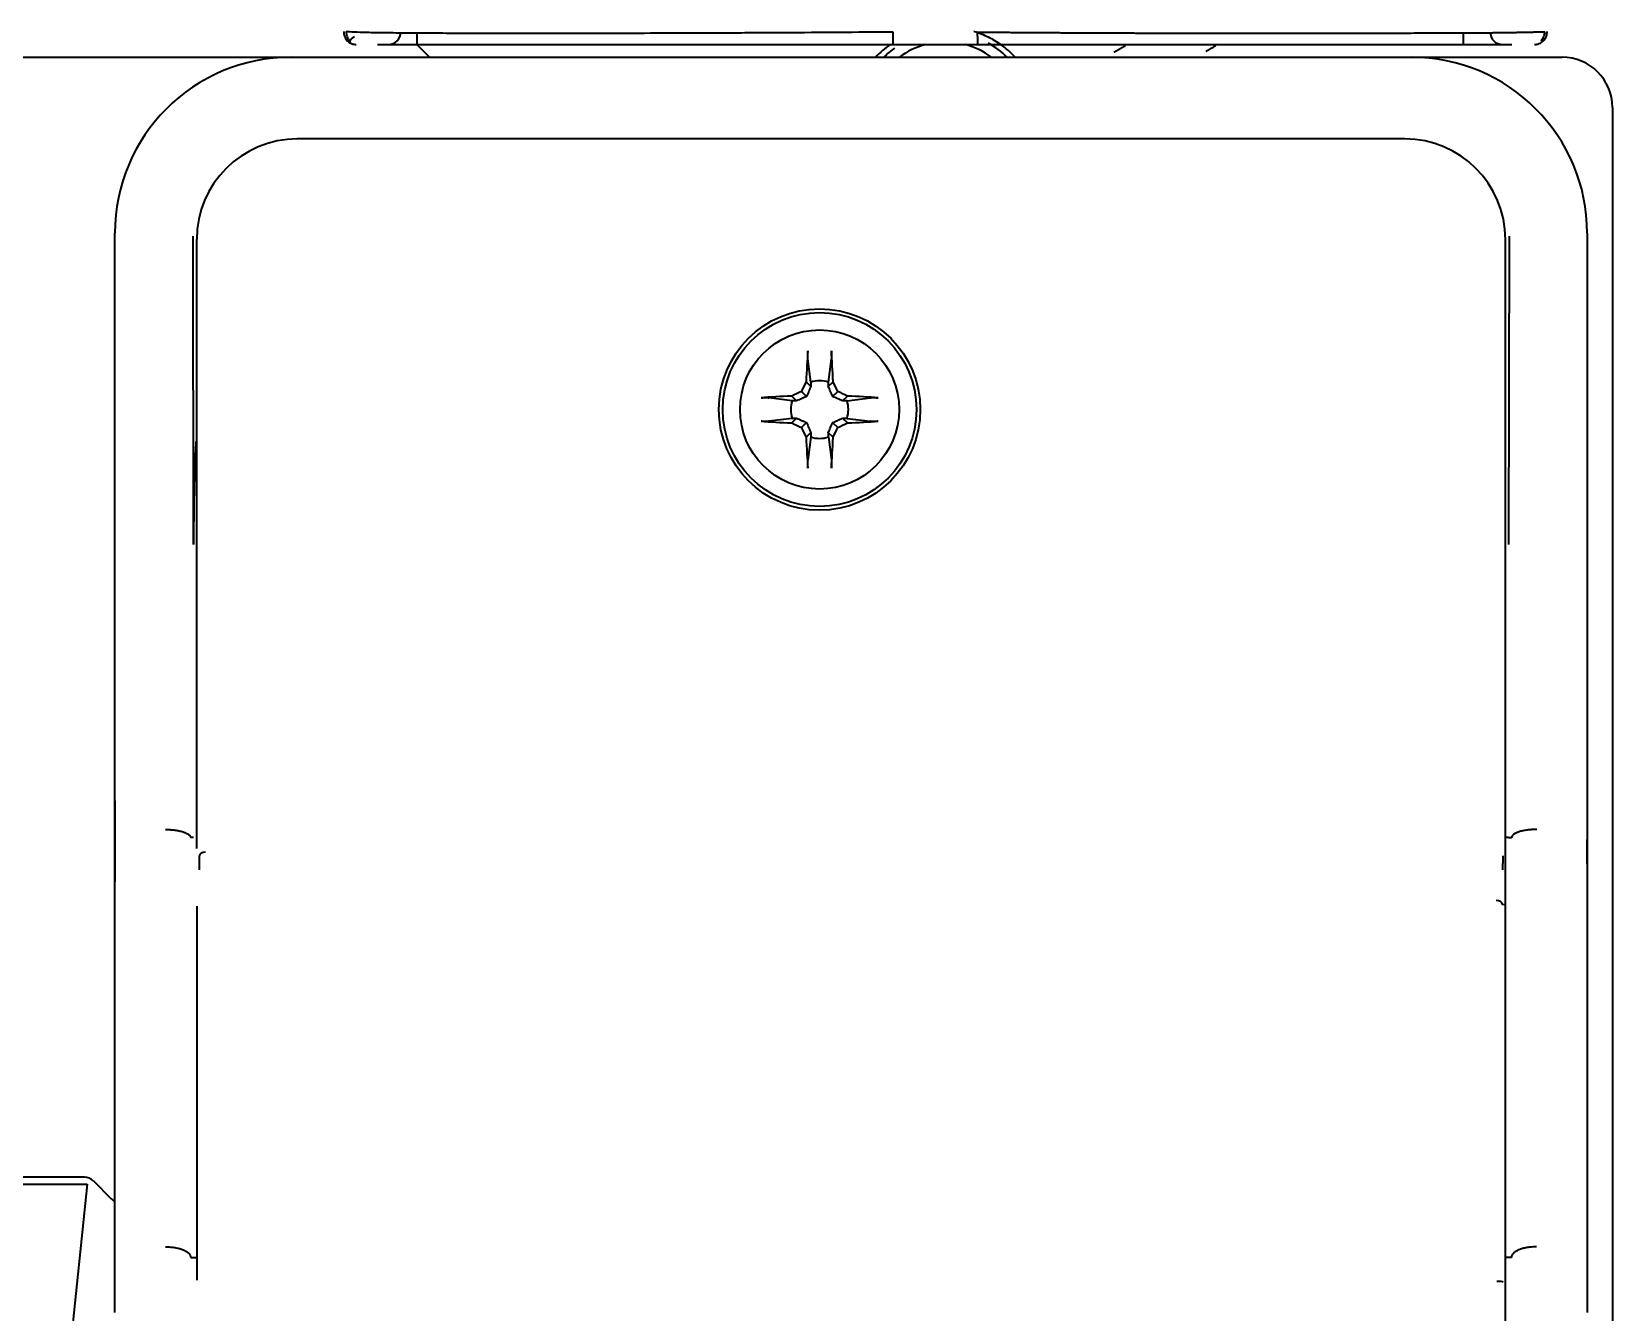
# Model space of a CAD drawing. Header units: inches. Extents: x 786 to 5593, y 691 to 5024.
# Drawn here: x 4191.9 to 4254.7, y 4904.3 to 4955.2 of the extents above; entities that cross this region are included whole.
import ezdxf

# ---------------------------------------------------------------- set-up
doc = ezdxf.new("R2010")
doc.units = ezdxf.units.IN
doc.layers.add('1', color=7, linetype='Continuous', true_color=0xffffff)

msp = doc.modelspace()

# ---------------------------------------------------------------- linework, layer by layer
at = {"layer": '1', "color": 7, "linetype": 'Continuous', "lineweight": 35}
for p, q in [((4207.24, 4955.129), (4207.24, 4954.676)), ((4248.805, 4955.142), (4248.805, 4954.676)), ((4207.24, 4954.676), (4207.74, 4954.176)), ((4221.638, 4954.676), (4226.042, 4954.676)), ((4226.161, 4954.676), (4229.507, 4954.676)), ((4230.438, 4954.676), (4248.805, 4954.676)), ((4073.568, 4954.176), (4202.239, 4954.176)), ((4202.239, 4954.176), (4246.741, 4954.176)), ((4246.74, 4954.176), (4252.74, 4954.176)), ((4254.74, 4952.176), (4254.74, 4886.176)), ((4202.491, 4950.926), (4202.489, 4950.926)), ((4202.491, 4950.925), (4202.491, 4950.926)), ((4246.489, 4950.925), (4202.491, 4950.925)), ((4246.49, 4950.926), (4246.489, 4950.926)), ((4246.489, 4950.926), (4246.489, 4950.925)), ((4195.24, 4924.632), (4195.24, 4947.177)), ((4198.366, 4934.819), (4198.347, 4947.069)), ((4198.49, 4946.927), (4198.49, 4946.925)), ((4198.49, 4946.925), (4198.491, 4946.925)), ((4198.491, 4922.741), (4198.491, 4946.925)), ((4250.49, 4922.448), (4250.49, 4946.927)), ((4250.633, 4947.069), (4250.614, 4934.819)), ((4253.74, 4947.177), (4253.74, 4924.632)), ((4222.89, 4941.266), (4222.772, 4942.189)), ((4223.59, 4941.266), (4223.708, 4942.189)), ((4222.893, 4941.092), (4222.705, 4941.28)), ((4223.586, 4941.092), (4223.775, 4941.28)), ((4222.15, 4940.526), (4221.228, 4940.644)), ((4222.324, 4940.523), (4222.136, 4940.711)), ((4222.722, 4940.694), (4222.519, 4940.897)), ((4223.758, 4940.694), (4223.96, 4940.897)), ((4224.155, 4940.523), (4224.344, 4940.711)), ((4224.33, 4940.526), (4225.252, 4940.644)), ((4222.15, 4939.826), (4221.228, 4939.708)), ((4222.324, 4939.83), (4222.136, 4939.641)), ((4222.722, 4939.658), (4222.519, 4939.456)), ((4223.758, 4939.658), (4223.96, 4939.456)), ((4224.155, 4939.83), (4224.344, 4939.641)), ((4224.33, 4939.826), (4225.252, 4939.708)), ((4222.893, 4939.261), (4222.705, 4939.072)), ((4222.89, 4939.086), (4222.772, 4938.164)), ((4223.586, 4939.261), (4223.775, 4939.072)), ((4223.59, 4939.086), (4223.708, 4938.164)), ((4198.366, 4923.177), (4198.245, 4923.176)), ((4198.366, 4923.177), (4198.366, 4923.177)), ((4250.614, 4923.177), (4250.614, 4923.177)), ((4250.614, 4923.177), (4250.735, 4923.176)), ((4195.24, 4907.522), (4195.24, 4921.418)), ((4253.74, 4921.418), (4253.74, 4907.522)), ((4198.491, 4920.447), (4198.491, 4905.581)), ((4250.369, 4920.518), (4250.49, 4920.52)), ((4250.49, 4905.508), (4250.49, 4920.52)), ((4194.033, 4909.676), (4058.154, 4909.676)), ((4189.169, 4909.396), (4194.142, 4909.396)), ((4194.142, 4909.396), (4192.685, 4895.539)), ((4194.386, 4909.53), (4195.093, 4908.823)), ((4198.253, 4906.492), (4198.489, 4906.493)), ((4250.726, 4906.492), (4250.491, 4906.493))]:
    msp.add_line(p, q, dxfattribs=at)
for radius in [4, 3.85, 3.16]:
    msp.add_circle((4223.24, 4940.176), radius, dxfattribs=at)
for centre, radius, start, end in [((4206.102, 4955.171), 0.495, 270, 0), ((4250.378, 4955.171), 0.495, 180, 270), ((4228.24, 4951.676), 3.5, 125.29688, 134.415), ((4228.24, 4951.676), 3.1, 104.59784, 126.25409), ((4228.24, 4951.676), 3.1, 53.74784, 75.40409), ((4228.24, 4951.676), 3.5, 45.57937, 60.9975), ((4252.74, 4952.176), 2, 0, 90), ((4223.24, 4940.176), 1.145, 72.20111, 107.79889), ((4223.24, 4940.176), 1.145, 162.20111, 197.79889), ((4223.24, 4940.176), 1.145, 342.20111, 17.79889), ((4223.24, 4940.176), 1.145, 252.20111, 287.79889), ((4194.033, 4909.176), 0.5, 45, 90), ((4195.447, 4909.176), 0.5, 225, 245.53055)]:
    msp.add_arc(centre, radius, start, end, dxfattribs=at)
for centre, major_axis, ratio, start_param, end_param in [((4202.241, 4947.175), (4.951, -4.951), 0.999695, 2.356347, 3.926839), ((4246.739, 4947.175), (-4.951, -4.951), 0.999695, 2.356347, 3.926839), ((4202.49, 4946.926), (-2.829, 2.829), 0.999695, 5.497939, 7.068431), ((4246.489, 4946.926), (2.829, 2.829), 0.999695, 5.497939, 7.068431), ((4222.943, 4940.181), (0.065, 3.728), 0.072244, 0.900133, 1.272854), ((4223.536, 4940.181), (0.065, -3.728), 0.072244, 1.868738, 2.24146), ((4222.686, 4940.435), (1.559, 3.344), 0.094201, 1.359315, 1.476181), ((4223.794, 4940.435), (1.559, -3.344), 0.094201, 1.665412, 1.782277), ((4223.235, 4940.473), (3.728, 0.065), 0.072244, 1.868738, 2.24146), ((4222.981, 4940.73), (3.344, 1.559), 0.094201, 1.665412, 1.782277), ((4223.498, 4940.73), (3.344, -1.559), 0.094201, 1.359315, 1.476181), ((4223.245, 4940.473), (3.728, -0.065), 0.072244, 0.900133, 1.272854), ((4223.235, 4939.88), (-3.728, 0.065), 0.072244, 0.900133, 1.272854), ((4222.981, 4939.622), (-3.344, 1.559), 0.094201, 1.359315, 1.476181), ((4222.686, 4939.918), (-1.559, 3.344), 0.094201, 1.665412, 1.782277), ((4223.794, 4939.918), (-1.559, -3.344), 0.094201, 1.359315, 1.476181), ((4223.498, 4939.622), (-3.344, -1.559), 0.094201, 1.665412, 1.782277), ((4223.245, 4939.88), (-3.728, -0.065), 0.072244, 1.868738, 2.24146), ((4222.943, 4940.171), (-0.065, 3.728), 0.072244, 1.868738, 2.24146), ((4223.536, 4940.171), (-0.065, -3.728), 0.072244, 0.900133, 1.272854), ((4250.114, 4923.178), (0.5, -0.002), 0.003694, 0.00874, 0.785412), ((4198.845, 4922.448), (-0.25, -0.003), 0.565975, 4.705606, 6.262014), ((4250.119, 4920.514), (0.25, 0), 0.642788, 0.022785, 1.570796), ((4250.146, 4905.503), (0.25, 0.003), 0.14135, 0.01763, 1.569078)]:
    msp.add_ellipse(centre, major_axis=major_axis, ratio=ratio, start_param=start_param, end_param=end_param, dxfattribs=at)
for points, knots in [([(4204.333, 4955.189), (4204.331, 4955.13), (4204.34, 4955.065), (4204.387, 4954.939), (4204.425, 4954.878), (4204.523, 4954.777), (4204.583, 4954.738), (4204.707, 4954.687), (4204.772, 4954.676), (4204.832, 4954.676)], [0, 0, 0, 0, 0.25, 0.25, 0.5, 0.5, 0.75, 0.75, 1, 1, 1, 1]), ([(4204.429, 4955.188), (4204.428, 4955.156), (4204.433, 4955.09), (4204.46, 4954.992), (4204.509, 4954.898), (4204.554, 4954.843), (4204.58, 4954.818)], [0, 0, 0, 0, 0.232591, 0.479347, 0.737148, 1, 1, 1, 1]), ([(4226.158, 4955.167), (4225.437, 4955.167), (4224.714, 4955.162), (4223.272, 4955.152), (4222.554, 4955.146), (4221.492, 4955.14), (4221.14, 4955.139), (4220.444, 4955.136), (4220.099, 4955.134), (4219.074, 4955.13), (4218.403, 4955.127), (4217.082, 4955.123), (4216.433, 4955.121), (4215.166, 4955.118), (4214.55, 4955.116), (4212.77, 4955.114), (4211.675, 4955.114), (4210.167, 4955.116), (4209.687, 4955.117), (4208.783, 4955.119), (4208.359, 4955.121), (4207.574, 4955.125), (4207.212, 4955.127), (4206.714, 4955.131), (4206.555, 4955.132), (4206.252, 4955.135), (4206.108, 4955.137), (4205.836, 4955.14), (4205.709, 4955.142), (4205.471, 4955.146), (4205.361, 4955.149), (4205.056, 4955.157), (4204.888, 4955.162), (4204.617, 4955.173), (4204.515, 4955.178), (4204.44, 4955.183), (4204.434, 4955.183), (4204.429, 4955.183)], [0, 0, 0, 0, 0.066295, 0.066295, 0.132591, 0.132591, 0.165739, 0.165739, 0.198886, 0.198886, 0.265182, 0.265182, 0.331477, 0.331477, 0.397772, 0.397772, 0.530363, 0.530363, 0.596659, 0.596659, 0.662954, 0.662954, 0.72925, 0.72925, 0.762397, 0.762397, 0.795545, 0.795545, 0.828693, 0.828693, 0.86184, 0.86184, 0.928136, 0.928136, 0.994431, 0.994431, 1, 1, 1, 1]), ([(4226.161, 4954.676), (4226.161, 4954.676), (4226.16, 4954.687), (4226.16, 4954.735), (4226.159, 4954.772), (4226.159, 4954.868), (4226.159, 4954.926), (4226.158, 4955.046), (4226.158, 4955.109), (4226.158, 4955.167)], [0, 0, 0, 0, 0.25, 0.25, 0.5, 0.5, 0.75, 0.75, 1, 1, 1, 1]), ([(4229.365, 4955.206), (4229.374, 4955.203), (4229.382, 4955.201), (4229.483, 4955.168), (4229.575, 4955.135), (4229.757, 4955.061), (4229.847, 4955.021), (4230.109, 4954.89), (4230.277, 4954.79), (4230.438, 4954.676)], [0, 0, 0, 0, 0.021586, 0.021586, 0.26619, 0.26619, 0.510793, 0.510793, 1, 1, 1, 1]), ([(4229.507, 4955.167), (4229.531, 4955.167), (4229.579, 4955.167), (4229.654, 4955.167), (4229.734, 4955.167), (4229.82, 4955.167), (4229.911, 4955.166), (4230.008, 4955.166), (4230.111, 4955.165), (4230.219, 4955.165), (4230.332, 4955.164), (4230.451, 4955.163), (4230.576, 4955.162), (4230.707, 4955.161), (4230.843, 4955.161), (4230.984, 4955.16), (4231.132, 4955.159), (4231.285, 4955.158), (4231.445, 4955.156), (4231.609, 4955.155), (4231.78, 4955.154), (4231.957, 4955.153), (4232.139, 4955.152), (4232.328, 4955.151), (4232.522, 4955.149), (4232.722, 4955.148), (4232.928, 4955.147), (4233.14, 4955.146), (4233.358, 4955.145), (4233.582, 4955.143), (4233.812, 4955.142), (4234.048, 4955.141), (4234.29, 4955.14), (4234.537, 4955.139), (4234.791, 4955.138), (4235.05, 4955.137), (4235.315, 4955.136), (4235.585, 4955.135), (4235.861, 4955.134), (4236.143, 4955.133), (4236.43, 4955.132), (4236.722, 4955.131), (4237.02, 4955.13), (4237.323, 4955.13), (4237.631, 4955.129), (4237.943, 4955.129), (4238.26, 4955.128), (4238.582, 4955.128), (4238.908, 4955.128), (4239.239, 4955.127), (4239.573, 4955.127), (4239.911, 4955.127), (4240.252, 4955.127), (4240.596, 4955.127), (4240.943, 4955.127), (4241.293, 4955.127), (4241.645, 4955.128), (4241.998, 4955.128), (4242.354, 4955.128), (4242.71, 4955.129), (4243.067, 4955.129), (4243.424, 4955.13), (4243.781, 4955.13), (4244.137, 4955.131), (4244.493, 4955.131), (4244.847, 4955.132), (4245.199, 4955.132), (4245.62, 4955.132), (4246.097, 4955.133), (4246.617, 4955.134), (4247.105, 4955.135), (4247.561, 4955.136), (4247.987, 4955.138), (4248.383, 4955.139), (4248.75, 4955.14), (4249.089, 4955.142), (4249.402, 4955.144), (4249.608, 4955.145), (4249.723, 4955.145), (4249.756, 4955.146), (4249.789, 4955.146), (4249.823, 4955.146), (4249.857, 4955.146), (4249.89, 4955.147), (4249.924, 4955.147), (4249.958, 4955.147), (4249.993, 4955.148), (4250.027, 4955.148), (4250.061, 4955.148), (4250.096, 4955.149), (4250.13, 4955.149), (4250.165, 4955.15), (4250.2, 4955.15), (4250.235, 4955.15), (4250.27, 4955.151), (4250.305, 4955.151), (4250.339, 4955.152), (4250.374, 4955.152), (4250.409, 4955.153), (4250.444, 4955.153), (4250.479, 4955.154), (4250.514, 4955.154), (4250.549, 4955.155), (4250.584, 4955.155), (4250.618, 4955.156), (4250.653, 4955.156), (4250.687, 4955.157), (4250.722, 4955.157), (4250.756, 4955.158), (4250.79, 4955.158), (4250.824, 4955.159), (4250.858, 4955.159), (4250.892, 4955.16), (4250.926, 4955.161), (4250.959, 4955.161), (4250.992, 4955.162), (4251.025, 4955.162), (4251.058, 4955.163), (4251.09, 4955.164), (4251.123, 4955.164), (4251.155, 4955.165), (4251.186, 4955.165), (4251.218, 4955.166), (4251.249, 4955.167), (4251.28, 4955.167), (4251.31, 4955.168), (4251.34, 4955.168), (4251.37, 4955.169), (4251.4, 4955.17), (4251.429, 4955.17), (4251.458, 4955.171), (4251.486, 4955.172), (4251.514, 4955.172), (4251.541, 4955.173), (4251.568, 4955.173), (4251.595, 4955.174), (4251.621, 4955.175), (4251.647, 4955.175), (4251.672, 4955.176), (4251.697, 4955.176), (4251.721, 4955.177), (4251.744, 4955.177), (4251.767, 4955.178), (4251.79, 4955.179), (4251.812, 4955.179), (4251.833, 4955.18), (4251.854, 4955.18), (4251.874, 4955.181), (4251.894, 4955.181), (4251.913, 4955.182), (4251.931, 4955.182), (4251.948, 4955.183), (4251.965, 4955.183), (4251.982, 4955.184), (4251.997, 4955.184), (4252.012, 4955.184), (4252.026, 4955.185), (4252.04, 4955.185), (4252.049, 4955.185), (4252.055, 4955.186), (4252.056, 4955.186)], [0, 0, 0, 0, 0.002067, 0.004295, 0.006684, 0.009235, 0.011949, 0.014827, 0.017869, 0.021077, 0.024452, 0.027993, 0.031703, 0.035582, 0.039632, 0.043853, 0.048247, 0.052815, 0.057558, 0.062477, 0.067574, 0.072849, 0.078305, 0.083943, 0.089763, 0.095768, 0.101959, 0.108338, 0.114906, 0.121664, 0.128615, 0.135759, 0.143099, 0.150635, 0.158369, 0.166301, 0.174434, 0.182769, 0.191306, 0.200047, 0.208993, 0.218146, 0.227507, 0.237077, 0.246857, 0.256849, 0.267053, 0.277471, 0.288102, 0.298947, 0.310006, 0.321279, 0.332766, 0.344468, 0.356383, 0.368513, 0.380856, 0.393413, 0.406183, 0.419164, 0.432356, 0.445757, 0.459364, 0.473176, 0.48719, 0.501405, 0.515816, 0.530423, 0.554243, 0.57751, 0.600211, 0.622332, 0.643864, 0.664799, 0.685129, 0.704852, 0.723966, 0.742469, 0.744648, 0.746855, 0.749088, 0.751348, 0.753635, 0.755948, 0.758288, 0.760655, 0.763048, 0.765468, 0.767914, 0.770386, 0.772884, 0.775409, 0.77796, 0.780536, 0.783139, 0.785767, 0.788421, 0.791101, 0.793807, 0.796538, 0.799294, 0.802076, 0.804883, 0.807715, 0.810572, 0.813454, 0.816361, 0.819293, 0.822249, 0.82523, 0.828236, 0.831266, 0.83432, 0.837398, 0.840501, 0.843628, 0.846778, 0.849952, 0.85315, 0.856372, 0.859617, 0.862885, 0.866177, 0.869492, 0.872829, 0.87619, 0.879573, 0.882978, 0.886406, 0.889857, 0.893329, 0.896824, 0.90034, 0.903878, 0.907437, 0.911018, 0.914619, 0.918242, 0.921886, 0.92555, 0.929235, 0.932939, 0.936664, 0.940409, 0.944174, 0.947958, 0.951761, 0.955584, 0.959425, 0.963286, 0.967166, 0.971064, 0.97498, 0.978915, 0.982867, 0.986838, 0.990826, 0.994832, 0.998855, 1, 1, 1, 1]), ([(4229.507, 4955.167), (4229.507, 4955.109), (4229.507, 4955.046), (4229.508, 4954.926), (4229.508, 4954.868), (4229.508, 4954.772), (4229.508, 4954.735), (4229.507, 4954.687), (4229.507, 4954.676), (4229.507, 4954.676)], [0, 0, 0, 0, 0.25, 0.25, 0.5, 0.5, 0.75, 0.75, 1, 1, 1, 1]), ([(4251.648, 4954.676), (4251.708, 4954.676), (4251.772, 4954.687), (4251.897, 4954.738), (4251.957, 4954.777), (4252.054, 4954.878), (4252.092, 4954.939), (4252.139, 4955.065), (4252.149, 4955.13), (4252.147, 4955.189)], [0, 0, 0, 0, 0.25, 0.25, 0.5, 0.5, 0.75, 0.75, 1, 1, 1, 1]), ([(4251.9, 4954.817), (4251.926, 4954.843), (4251.971, 4954.897), (4252.02, 4954.991), (4252.047, 4955.089), (4252.052, 4955.154), (4252.052, 4955.186)], [0, 0, 0, 0, 0.262853, 0.520648, 0.767403, 1, 1, 1, 1]), ([(4205.672, 4954.676), (4205.7, 4954.676), (4205.78, 4954.676), (4205.919, 4954.676), (4206.091, 4954.676), (4206.272, 4954.676), (4206.61, 4954.676), (4207.261, 4954.676), (4208.158, 4954.676), (4209.063, 4954.676), (4209.73, 4954.676), (4210.377, 4954.676), (4210.968, 4954.676), (4211.511, 4954.676), (4212.021, 4954.676), (4212.544, 4954.676), (4213.082, 4954.676), (4213.634, 4954.676), (4214.157, 4954.676), (4214.655, 4954.676), (4215.129, 4954.676), (4215.627, 4954.676), (4216.149, 4954.676), (4216.695, 4954.676), (4217.265, 4954.676), (4217.824, 4954.676), (4218.376, 4954.676), (4218.924, 4954.676), (4219.506, 4954.676), (4220.074, 4954.676), (4220.644, 4954.676), (4221.231, 4954.676), (4221.825, 4954.676), (4222.4, 4954.676), (4222.928, 4954.676), (4223.457, 4954.676), (4223.864, 4954.676), (4224.147, 4954.676), (4224.307, 4954.676), (4224.466, 4954.676), (4224.624, 4954.676), (4224.781, 4954.676), (4224.937, 4954.676), (4225.093, 4954.676), (4225.248, 4954.676), (4225.402, 4954.676), (4225.556, 4954.676), (4225.708, 4954.676), (4225.86, 4954.676), (4226.011, 4954.676), (4226.111, 4954.676), (4226.161, 4954.676)], [0, 0, 0, 0, 0.011189, 0.030714, 0.049915, 0.068785, 0.087289, 0.149013, 0.23877, 0.281411, 0.320754, 0.356695, 0.389133, 0.414353, 0.439479, 0.46454, 0.489566, 0.514586, 0.539629, 0.55919, 0.579458, 0.600418, 0.622049, 0.644332, 0.667248, 0.69078, 0.710929, 0.732148, 0.754462, 0.777904, 0.796931, 0.818869, 0.843748, 0.863133, 0.882503, 0.901851, 0.921173, 0.927002, 0.932801, 0.938569, 0.944306, 0.950012, 0.955688, 0.961333, 0.966948, 0.972533, 0.978087, 0.983611, 0.989104, 0.994567, 1, 1, 1, 1]), ([(4226.042, 4954.676), (4225.934, 4954.599), (4225.833, 4954.519), (4225.642, 4954.352), (4225.553, 4954.266), (4225.469, 4954.176)], [0, 0, 0, 0, 0.5, 0.5, 1, 1, 1, 1]), ([(4229.507, 4954.676), (4229.533, 4954.676), (4229.587, 4954.676), (4229.672, 4954.676), (4229.764, 4954.676), (4229.862, 4954.676), (4229.968, 4954.676), (4230.081, 4954.676), (4230.2, 4954.676), (4230.327, 4954.676), (4230.46, 4954.676), (4230.6, 4954.676), (4230.747, 4954.676), (4230.901, 4954.676), (4231.062, 4954.676), (4231.229, 4954.676), (4231.403, 4954.676), (4231.584, 4954.676), (4231.916, 4954.676), (4232.379, 4954.676), (4232.953, 4954.676), (4233.474, 4954.676), (4233.955, 4954.676), (4234.421, 4954.676), (4234.895, 4954.676), (4235.389, 4954.676), (4235.901, 4954.676), (4236.43, 4954.676), (4236.976, 4954.676), (4237.537, 4954.676), (4238.2, 4954.676), (4238.942, 4954.676), (4239.74, 4954.676), (4240.49, 4954.676), (4241.195, 4954.676), (4241.81, 4954.676), (4242.345, 4954.676), (4242.807, 4954.676), (4243.248, 4954.676), (4243.667, 4954.676), (4244.065, 4954.676), (4244.442, 4954.676), (4244.799, 4954.676), (4245.297, 4954.676), (4245.913, 4954.676), (4246.618, 4954.676), (4247.255, 4954.676), (4247.814, 4954.676), (4248.293, 4954.676), (4248.696, 4954.676), (4249.032, 4954.676), (4249.311, 4954.676), (4249.537, 4954.676), (4249.717, 4954.676), (4249.908, 4954.676), (4250.125, 4954.676), (4250.379, 4954.676), (4250.587, 4954.676), (4250.708, 4954.676), (4250.75, 4954.676)], [0, 0, 0, 0, 0.002718, 0.00568, 0.008888, 0.012339, 0.016035, 0.019974, 0.024156, 0.02858, 0.033246, 0.038154, 0.043302, 0.048692, 0.054321, 0.06019, 0.066299, 0.072646, 0.079233, 0.101302, 0.121555, 0.140017, 0.156703, 0.172962, 0.190021, 0.207881, 0.226538, 0.24598, 0.266191, 0.287152, 0.308835, 0.341337, 0.372542, 0.402506, 0.431278, 0.458891, 0.47955, 0.499657, 0.519192, 0.538139, 0.556487, 0.574234, 0.591379, 0.607921, 0.647633, 0.685694, 0.722178, 0.75706, 0.787895, 0.815621, 0.84023, 0.861728, 0.880129, 0.895447, 0.907688, 0.930743, 0.95624, 0.984204, 1, 1, 1, 1]), ([(4231.011, 4954.176), (4230.927, 4954.266), (4230.838, 4954.352), (4230.647, 4954.519), (4230.546, 4954.599), (4230.438, 4954.676)], [0, 0, 0, 0, 0.5, 0.5, 1, 1, 1, 1]), ([(4222.772, 4942.189), (4222.771, 4942.195), (4222.77, 4942.204), (4222.769, 4942.218), (4222.769, 4942.224), (4222.768, 4942.235), (4222.768, 4942.246), (4222.767, 4942.259), (4222.767, 4942.272), (4222.767, 4942.279), (4222.767, 4942.3), (4222.767, 4942.314), (4222.767, 4942.337), (4222.767, 4942.344), (4222.767, 4942.36), (4222.767, 4942.375), (4222.767, 4942.39), (4222.768, 4942.405), (4222.768, 4942.413), (4222.769, 4942.435), (4222.769, 4942.449), (4222.771, 4942.477), (4222.772, 4942.49), (4222.773, 4942.502)], [0, 0, 0, 0, 0.125, 0.125, 0.1875, 0.1875, 0.25, 0.3125, 0.3125, 0.375, 0.375, 0.5, 0.5, 0.5625, 0.5625, 0.625, 0.6875, 0.6875, 0.75, 0.75, 0.875, 0.875, 1, 1, 1, 1]), ([(4223.707, 4942.502), (4223.708, 4942.49), (4223.709, 4942.477), (4223.71, 4942.45), (4223.711, 4942.435), (4223.712, 4942.405), (4223.712, 4942.39), (4223.713, 4942.367), (4223.713, 4942.36), (4223.713, 4942.344), (4223.713, 4942.329), (4223.713, 4942.315), (4223.713, 4942.3), (4223.713, 4942.293), (4223.713, 4942.272), (4223.712, 4942.259), (4223.712, 4942.241), (4223.711, 4942.235), (4223.711, 4942.224), (4223.71, 4942.213), (4223.709, 4942.204), (4223.709, 4942.196), (4223.708, 4942.192), (4223.708, 4942.189)], [0, 0, 0, 0, 0.125, 0.125, 0.25, 0.25, 0.375, 0.375, 0.4375, 0.4375, 0.5, 0.5625, 0.5625, 0.625, 0.625, 0.75, 0.75, 0.8125, 0.8125, 0.875, 0.9375, 0.9375, 1, 1, 1, 1]), ([(4220.914, 4940.643), (4220.926, 4940.644), (4220.939, 4940.645), (4220.966, 4940.647), (4220.981, 4940.647), (4221.011, 4940.648), (4221.026, 4940.649), (4221.049, 4940.649), (4221.056, 4940.649), (4221.072, 4940.649), (4221.087, 4940.649), (4221.101, 4940.649), (4221.116, 4940.649), (4221.123, 4940.649), (4221.144, 4940.649), (4221.157, 4940.649), (4221.175, 4940.648), (4221.181, 4940.648), (4221.192, 4940.647), (4221.203, 4940.646), (4221.212, 4940.646), (4221.22, 4940.645), (4221.224, 4940.645), (4221.228, 4940.644)], [0, 0, 0, 0, 0.125, 0.125, 0.25, 0.25, 0.375, 0.375, 0.4375, 0.4375, 0.5, 0.5625, 0.5625, 0.625, 0.625, 0.75, 0.75, 0.8125, 0.8125, 0.875, 0.9375, 0.9375, 1, 1, 1, 1]), ([(4222.722, 4940.694), (4222.654, 4940.664), (4222.587, 4940.635), (4222.455, 4940.578), (4222.389, 4940.55), (4222.324, 4940.523)], [0, 0, 0, 0, 0.5, 0.5, 1, 1, 1, 1]), ([(4222.893, 4941.092), (4222.866, 4941.027), (4222.838, 4940.961), (4222.781, 4940.829), (4222.752, 4940.762), (4222.722, 4940.694)], [0, 0, 0, 0, 0.5, 0.5, 1, 1, 1, 1]), ([(4223.758, 4940.694), (4223.728, 4940.762), (4223.699, 4940.829), (4223.642, 4940.961), (4223.614, 4941.027), (4223.586, 4941.092)], [0, 0, 0, 0, 0.5, 0.5, 1, 1, 1, 1]), ([(4224.155, 4940.523), (4224.09, 4940.55), (4224.025, 4940.578), (4223.893, 4940.635), (4223.826, 4940.664), (4223.758, 4940.694)], [0, 0, 0, 0, 0.5, 0.5, 1, 1, 1, 1]), ([(4225.252, 4940.644), (4225.259, 4940.645), (4225.267, 4940.646), (4225.282, 4940.647), (4225.287, 4940.647), (4225.298, 4940.648), (4225.31, 4940.648), (4225.323, 4940.649), (4225.336, 4940.649), (4225.343, 4940.649), (4225.364, 4940.649), (4225.378, 4940.649), (4225.4, 4940.649), (4225.408, 4940.649), (4225.423, 4940.649), (4225.439, 4940.649), (4225.454, 4940.649), (4225.469, 4940.648), (4225.476, 4940.648), (4225.499, 4940.647), (4225.513, 4940.647), (4225.54, 4940.645), (4225.553, 4940.644), (4225.565, 4940.643)], [0, 0, 0, 0, 0.125, 0.125, 0.1875, 0.1875, 0.25, 0.3125, 0.3125, 0.375, 0.375, 0.5, 0.5, 0.5625, 0.5625, 0.625, 0.6875, 0.6875, 0.75, 0.75, 0.875, 0.875, 1, 1, 1, 1]), ([(4221.228, 4939.708), (4221.221, 4939.707), (4221.212, 4939.707), (4221.198, 4939.706), (4221.192, 4939.705), (4221.181, 4939.705), (4221.17, 4939.704), (4221.157, 4939.704), (4221.144, 4939.703), (4221.137, 4939.703), (4221.116, 4939.703), (4221.102, 4939.703), (4221.079, 4939.703), (4221.072, 4939.703), (4221.056, 4939.703), (4221.041, 4939.703), (4221.026, 4939.704), (4221.011, 4939.704), (4221.003, 4939.704), (4220.981, 4939.705), (4220.967, 4939.706), (4220.939, 4939.707), (4220.926, 4939.708), (4220.914, 4939.709)], [0, 0, 0, 0, 0.125, 0.125, 0.1875, 0.1875, 0.25, 0.3125, 0.3125, 0.375, 0.375, 0.5, 0.5, 0.5625, 0.5625, 0.625, 0.6875, 0.6875, 0.75, 0.75, 0.875, 0.875, 1, 1, 1, 1]), ([(4222.324, 4939.83), (4222.389, 4939.802), (4222.455, 4939.774), (4222.587, 4939.717), (4222.654, 4939.688), (4222.722, 4939.658)], [0, 0, 0, 0, 0.5, 0.5, 1, 1, 1, 1]), ([(4222.722, 4939.658), (4222.752, 4939.59), (4222.781, 4939.523), (4222.838, 4939.391), (4222.866, 4939.326), (4222.893, 4939.261)], [0, 0, 0, 0, 0.5, 0.5, 1, 1, 1, 1]), ([(4223.586, 4939.261), (4223.614, 4939.326), (4223.642, 4939.391), (4223.699, 4939.523), (4223.728, 4939.59), (4223.758, 4939.658)], [0, 0, 0, 0, 0.5, 0.5, 1, 1, 1, 1]), ([(4223.758, 4939.658), (4223.826, 4939.688), (4223.893, 4939.717), (4224.025, 4939.774), (4224.09, 4939.802), (4224.155, 4939.83)], [0, 0, 0, 0, 0.5, 0.5, 1, 1, 1, 1]), ([(4225.565, 4939.709), (4225.553, 4939.708), (4225.541, 4939.707), (4225.513, 4939.706), (4225.499, 4939.705), (4225.469, 4939.704), (4225.454, 4939.704), (4225.431, 4939.703), (4225.423, 4939.703), (4225.408, 4939.703), (4225.393, 4939.703), (4225.378, 4939.703), (4225.364, 4939.703), (4225.357, 4939.703), (4225.336, 4939.703), (4225.323, 4939.704), (4225.304, 4939.704), (4225.298, 4939.705), (4225.287, 4939.705), (4225.277, 4939.706), (4225.268, 4939.707), (4225.259, 4939.707), (4225.256, 4939.708), (4225.252, 4939.708)], [0, 0, 0, 0, 0.125, 0.125, 0.25, 0.25, 0.375, 0.375, 0.4375, 0.4375, 0.5, 0.5625, 0.5625, 0.625, 0.625, 0.75, 0.75, 0.8125, 0.8125, 0.875, 0.9375, 0.9375, 1, 1, 1, 1]), ([(4198.457, 4938.907), (4198.44, 4938.567), (4198.426, 4938.226), (4198.403, 4937.545), (4198.394, 4937.204), (4198.372, 4936.182), (4198.365, 4935.5), (4198.366, 4934.819)], [0, 0, 0, 0, 0.25, 0.25, 0.5, 0.5, 1, 1, 1, 1]), ([(4222.773, 4937.851), (4222.772, 4937.863), (4222.771, 4937.876), (4222.77, 4937.903), (4222.769, 4937.917), (4222.768, 4937.947), (4222.767, 4937.962), (4222.767, 4937.985), (4222.767, 4937.993), (4222.767, 4938.008), (4222.767, 4938.023), (4222.767, 4938.038), (4222.767, 4938.052), (4222.767, 4938.059), (4222.767, 4938.08), (4222.767, 4938.093), (4222.768, 4938.112), (4222.768, 4938.118), (4222.769, 4938.129), (4222.77, 4938.139), (4222.77, 4938.148), (4222.771, 4938.157), (4222.771, 4938.16), (4222.772, 4938.164)], [0, 0, 0, 0, 0.125, 0.125, 0.25, 0.25, 0.375, 0.375, 0.4375, 0.4375, 0.5, 0.5625, 0.5625, 0.625, 0.625, 0.75, 0.75, 0.8125, 0.8125, 0.875, 0.9375, 0.9375, 1, 1, 1, 1]), ([(4223.708, 4938.164), (4223.709, 4938.157), (4223.709, 4938.149), (4223.71, 4938.134), (4223.711, 4938.129), (4223.711, 4938.118), (4223.712, 4938.106), (4223.712, 4938.093), (4223.713, 4938.08), (4223.713, 4938.073), (4223.713, 4938.052), (4223.713, 4938.038), (4223.713, 4938.016), (4223.713, 4938.008), (4223.713, 4937.993), (4223.713, 4937.977), (4223.712, 4937.962), (4223.712, 4937.947), (4223.712, 4937.94), (4223.711, 4937.917), (4223.71, 4937.903), (4223.709, 4937.876), (4223.708, 4937.863), (4223.707, 4937.851)], [0, 0, 0, 0, 0.125, 0.125, 0.1875, 0.1875, 0.25, 0.3125, 0.3125, 0.375, 0.375, 0.5, 0.5, 0.5625, 0.5625, 0.625, 0.6875, 0.6875, 0.75, 0.75, 0.875, 0.875, 1, 1, 1, 1]), ([(4195.24, 4921.418), (4195.24, 4921.432), (4195.24, 4921.463), (4195.24, 4921.517), (4195.24, 4921.584), (4195.24, 4921.665), (4195.24, 4921.76), (4195.24, 4921.87), (4195.24, 4921.995), (4195.24, 4922.153), (4195.24, 4922.337), (4195.24, 4922.539), (4195.24, 4922.733), (4195.24, 4922.917), (4195.24, 4923.103), (4195.24, 4923.301), (4195.24, 4923.523), (4195.24, 4923.708), (4195.24, 4923.843), (4195.24, 4923.921), (4195.24, 4923.995), (4195.24, 4924.066), (4195.24, 4924.134), (4195.24, 4924.199), (4195.24, 4924.26), (4195.24, 4924.318), (4195.24, 4924.373), (4195.24, 4924.424), (4195.24, 4924.472), (4195.24, 4924.517), (4195.24, 4924.558), (4195.24, 4924.596), (4195.24, 4924.621), (4195.24, 4924.632)], [0, 0, 0, 0, 0.015307, 0.035184, 0.059624, 0.088618, 0.122161, 0.160243, 0.20286, 0.250007, 0.318362, 0.382801, 0.443342, 0.499998, 0.55265, 0.611855, 0.677626, 0.749989, 0.773387, 0.795826, 0.817305, 0.837824, 0.857382, 0.87598, 0.893616, 0.91029, 0.926001, 0.940748, 0.954531, 0.967349, 0.9792, 0.990084, 1, 1, 1, 1]), ([(4195.247, 4921.418), (4195.247, 4921.425), (4195.247, 4921.433), (4195.247, 4921.448), (4195.247, 4921.471), (4195.247, 4921.524), (4195.247, 4921.63), (4195.248, 4921.723), (4195.248, 4921.91), (4195.248, 4922.036), (4195.248, 4922.229), (4195.248, 4922.294), (4195.248, 4922.424), (4195.248, 4922.49), (4195.248, 4922.688), (4195.248, 4922.821), (4195.248, 4923.024), (4195.248, 4923.093), (4195.248, 4923.229), (4195.248, 4923.298), (4195.248, 4923.504), (4195.248, 4923.781), (4195.247, 4924.133), (4195.246, 4924.382), (4195.246, 4924.507), (4195.246, 4924.569), (4195.246, 4924.596), (4195.246, 4924.614), (4195.246, 4924.623), (4195.246, 4924.632)], [0, 0, 0, 0, 0.007813, 0.007813, 0.015625, 0.03125, 0.0625, 0.125, 0.125, 0.25, 0.25, 0.3125, 0.3125, 0.375, 0.375, 0.5, 0.5, 0.5625, 0.5625, 0.625, 0.625, 0.75, 0.875, 0.9375, 0.96875, 0.984375, 0.992188, 0.992188, 1, 1, 1, 1]), ([(4253.734, 4924.632), (4253.734, 4924.623), (4253.734, 4924.614), (4253.734, 4924.596), (4253.734, 4924.569), (4253.734, 4924.507), (4253.733, 4924.381), (4253.733, 4924.275), (4253.733, 4924.062), (4253.732, 4923.921), (4253.732, 4923.71), (4253.732, 4923.64), (4253.732, 4923.501), (4253.732, 4923.432), (4253.732, 4923.225), (4253.731, 4923.088), (4253.731, 4922.885), (4253.731, 4922.818), (4253.731, 4922.684), (4253.731, 4922.618), (4253.731, 4922.42), (4253.731, 4922.161), (4253.732, 4921.846), (4253.732, 4921.63), (4253.732, 4921.524), (4253.733, 4921.471), (4253.733, 4921.448), (4253.733, 4921.433), (4253.733, 4921.425), (4253.733, 4921.418)], [0, 0, 0, 0, 0.007812, 0.007812, 0.015625, 0.03125, 0.0625, 0.125, 0.125, 0.25, 0.25, 0.3125, 0.3125, 0.375, 0.375, 0.5, 0.5, 0.5625, 0.5625, 0.625, 0.625, 0.75, 0.875, 0.9375, 0.96875, 0.984375, 0.992188, 0.992188, 1, 1, 1, 1]), ([(4253.74, 4924.632), (4253.74, 4924.612), (4253.74, 4924.569), (4253.74, 4924.5), (4253.74, 4924.422), (4253.74, 4924.335), (4253.74, 4924.238), (4253.74, 4924.132), (4253.74, 4924.017), (4253.74, 4923.893), (4253.74, 4923.725), (4253.74, 4923.523), (4253.74, 4923.301), (4253.74, 4923.103), (4253.74, 4922.917), (4253.74, 4922.733), (4253.74, 4922.539), (4253.74, 4922.337), (4253.74, 4922.168), (4253.74, 4922.038), (4253.74, 4921.949), (4253.74, 4921.868), (4253.74, 4921.793), (4253.74, 4921.725), (4253.74, 4921.663), (4253.74, 4921.607), (4253.74, 4921.558), (4253.74, 4921.515), (4253.74, 4921.478), (4253.74, 4921.446), (4253.74, 4921.427), (4253.74, 4921.418)], [0, 0, 0, 0, 0.017064, 0.036815, 0.059249, 0.084363, 0.112153, 0.142614, 0.175746, 0.211544, 0.250008, 0.322378, 0.388152, 0.447354, 0.499999, 0.556663, 0.617207, 0.681642, 0.74999, 0.781923, 0.811844, 0.839751, 0.865643, 0.889519, 0.911376, 0.931211, 0.949024, 0.964812, 0.978571, 0.990302, 1, 1, 1, 1]), ([(4197.245, 4923.491), (4197.261, 4923.491), (4197.281, 4923.491), (4197.301, 4923.491), (4197.31, 4923.491), (4197.314, 4923.491), (4197.326, 4923.49), (4197.334, 4923.49), (4197.375, 4923.489), (4197.407, 4923.488), (4197.455, 4923.485), (4197.471, 4923.483), (4197.503, 4923.481), (4197.519, 4923.48), (4197.565, 4923.475), (4197.626, 4923.468), (4197.699, 4923.457), (4197.742, 4923.45), (4197.77, 4923.444), (4197.784, 4923.442), (4197.852, 4923.427), (4197.902, 4923.414), (4197.971, 4923.392), (4197.993, 4923.385), (4198.025, 4923.373), (4198.035, 4923.369), (4198.054, 4923.36), (4198.064, 4923.356), (4198.109, 4923.335), (4198.14, 4923.317), (4198.178, 4923.288), (4198.19, 4923.278), (4198.209, 4923.258), (4198.217, 4923.248), (4198.237, 4923.218), (4198.244, 4923.197), (4198.245, 4923.177)], [0, 0, 0, 0, 0.03125, 0.039063, 0.039063, 0.046875, 0.046875, 0.0625, 0.0625, 0.125, 0.125, 0.15625, 0.15625, 0.1875, 0.1875, 0.25, 0.3125, 0.34375, 0.34375, 0.375, 0.375, 0.5, 0.5, 0.5625, 0.5625, 0.59375, 0.59375, 0.625, 0.625, 0.75, 0.75, 0.8125, 0.8125, 0.875, 0.875, 1, 1, 1, 1]), ([(4251.735, 4923.491), (4251.719, 4923.491), (4251.698, 4923.491), (4251.678, 4923.491), (4251.67, 4923.491), (4251.666, 4923.491), (4251.654, 4923.49), (4251.646, 4923.49), (4251.605, 4923.489), (4251.573, 4923.488), (4251.524, 4923.485), (4251.508, 4923.483), (4251.477, 4923.481), (4251.461, 4923.48), (4251.414, 4923.475), (4251.353, 4923.468), (4251.28, 4923.457), (4251.238, 4923.45), (4251.209, 4923.444), (4251.196, 4923.442), (4251.128, 4923.427), (4251.077, 4923.414), (4251.008, 4923.392), (4250.986, 4923.385), (4250.955, 4923.373), (4250.945, 4923.369), (4250.925, 4923.36), (4250.916, 4923.356), (4250.87, 4923.335), (4250.839, 4923.317), (4250.801, 4923.288), (4250.79, 4923.278), (4250.771, 4923.258), (4250.762, 4923.248), (4250.743, 4923.218), (4250.736, 4923.197), (4250.735, 4923.177)], [0, 0, 0, 0, 0.03125, 0.039063, 0.039063, 0.046875, 0.046875, 0.0625, 0.0625, 0.125, 0.125, 0.15625, 0.15625, 0.1875, 0.1875, 0.25, 0.3125, 0.34375, 0.34375, 0.375, 0.375, 0.5, 0.5, 0.5625, 0.5625, 0.59375, 0.59375, 0.625, 0.625, 0.75, 0.75, 0.8125, 0.8125, 0.875, 0.875, 1, 1, 1, 1]), ([(4198.602, 4921.892), (4198.601, 4921.982), (4198.599, 4922.072), (4198.597, 4922.258), (4198.596, 4922.352), (4198.595, 4922.448)], [0, 0, 0, 0, 0.5, 0.5, 1, 1, 1, 1]), ([(4250.385, 4922.448), (4250.383, 4922.352), (4250.382, 4922.258), (4250.38, 4922.072), (4250.379, 4921.982), (4250.378, 4921.892)], [0, 0, 0, 0, 0.5, 0.5, 1, 1, 1, 1]), ([(4250.49, 4920.552), (4250.49, 4920.56), (4250.49, 4920.568), (4250.49, 4920.586), (4250.49, 4920.594), (4250.49, 4920.621), (4250.49, 4920.638), (4250.49, 4920.692), (4250.489, 4920.729), (4250.489, 4920.802), (4250.489, 4920.84), (4250.489, 4920.915), (4250.489, 4920.952), (4250.489, 4921.066), (4250.489, 4921.143), (4250.488, 4921.297), (4250.488, 4921.375), (4250.488, 4921.531), (4250.488, 4921.61), (4250.489, 4921.769), (4250.489, 4921.848), (4250.489, 4921.968), (4250.489, 4922.009), (4250.489, 4922.089), (4250.489, 4922.129), (4250.489, 4922.21), (4250.49, 4922.251), (4250.49, 4922.312), (4250.49, 4922.333), (4250.49, 4922.364), (4250.49, 4922.374), (4250.49, 4922.395), (4250.49, 4922.406), (4250.49, 4922.416)], [0, 0, 0, 0, 0.015625, 0.015625, 0.03125, 0.03125, 0.0625, 0.0625, 0.125, 0.125, 0.1875, 0.1875, 0.25, 0.25, 0.375, 0.375, 0.5, 0.5, 0.625, 0.625, 0.75, 0.75, 0.8125, 0.8125, 0.875, 0.875, 0.9375, 0.9375, 0.96875, 0.96875, 0.984375, 0.984375, 1, 1, 1, 1]), ([(4195.24, 4904.308), (4195.24, 4904.328), (4195.24, 4904.37), (4195.24, 4904.439), (4195.24, 4904.518), (4195.24, 4904.605), (4195.24, 4904.702), (4195.24, 4904.808), (4195.24, 4904.923), (4195.24, 4905.047), (4195.24, 4905.215), (4195.24, 4905.417), (4195.24, 4905.639), (4195.24, 4905.837), (4195.24, 4906.023), (4195.24, 4906.207), (4195.24, 4906.401), (4195.24, 4906.603), (4195.24, 4906.772), (4195.24, 4906.902), (4195.24, 4906.991), (4195.24, 4907.072), (4195.24, 4907.147), (4195.24, 4907.215), (4195.24, 4907.277), (4195.24, 4907.332), (4195.24, 4907.382), (4195.24, 4907.425), (4195.24, 4907.462), (4195.24, 4907.494), (4195.24, 4907.513), (4195.24, 4907.522)], [0, 0, 0, 0, 0.017064, 0.036815, 0.059249, 0.084363, 0.112153, 0.142615, 0.175746, 0.211544, 0.250008, 0.322378, 0.388152, 0.447354, 0.499999, 0.556664, 0.617207, 0.681643, 0.74999, 0.781924, 0.811845, 0.839752, 0.865644, 0.88952, 0.911376, 0.931212, 0.949025, 0.964812, 0.978572, 0.990302, 1, 1, 1, 1]), ([(4253.74, 4907.522), (4253.74, 4907.508), (4253.74, 4907.477), (4253.74, 4907.423), (4253.74, 4907.356), (4253.74, 4907.275), (4253.74, 4907.18), (4253.74, 4907.07), (4253.74, 4906.945), (4253.74, 4906.787), (4253.74, 4906.603), (4253.74, 4906.401), (4253.74, 4906.207), (4253.74, 4906.023), (4253.74, 4905.837), (4253.74, 4905.639), (4253.74, 4905.417), (4253.74, 4905.232), (4253.74, 4905.097), (4253.74, 4905.019), (4253.74, 4904.945), (4253.74, 4904.874), (4253.74, 4904.806), (4253.74, 4904.741), (4253.74, 4904.68), (4253.74, 4904.622), (4253.74, 4904.567), (4253.74, 4904.516), (4253.74, 4904.468), (4253.74, 4904.423), (4253.74, 4904.382), (4253.74, 4904.344), (4253.74, 4904.319), (4253.74, 4904.308)], [0, 0, 0, 0, 0.015307, 0.035184, 0.059623, 0.088618, 0.12216, 0.160242, 0.20286, 0.250007, 0.318362, 0.382801, 0.443341, 0.499998, 0.55265, 0.611855, 0.677626, 0.749989, 0.773387, 0.795826, 0.817305, 0.837824, 0.857382, 0.87598, 0.893616, 0.91029, 0.926001, 0.940748, 0.954531, 0.967348, 0.9792, 0.990084, 1, 1, 1, 1]), ([(4197.253, 4906.912), (4197.27, 4906.912), (4197.294, 4906.912), (4197.318, 4906.911), (4197.33, 4906.911), (4197.334, 4906.911), (4197.342, 4906.91), (4197.346, 4906.91), (4197.383, 4906.909), (4197.416, 4906.907), (4197.464, 4906.903), (4197.48, 4906.901), (4197.511, 4906.898), (4197.527, 4906.896), (4197.574, 4906.89), (4197.635, 4906.881), (4197.708, 4906.866), (4197.751, 4906.856), (4197.779, 4906.849), (4197.793, 4906.845), (4197.861, 4906.826), (4197.911, 4906.809), (4197.98, 4906.78), (4198.002, 4906.769), (4198.033, 4906.753), (4198.043, 4906.748), (4198.063, 4906.737), (4198.072, 4906.731), (4198.118, 4906.703), (4198.149, 4906.679), (4198.187, 4906.641), (4198.198, 4906.627), (4198.218, 4906.601), (4198.226, 4906.588), (4198.246, 4906.547), (4198.253, 4906.52), (4198.253, 4906.492)], [0, 0, 0, 0, 0.03125, 0.046875, 0.046875, 0.054688, 0.054688, 0.0625, 0.0625, 0.125, 0.125, 0.15625, 0.15625, 0.1875, 0.1875, 0.25, 0.3125, 0.34375, 0.34375, 0.375, 0.375, 0.5, 0.5, 0.5625, 0.5625, 0.59375, 0.59375, 0.625, 0.625, 0.75, 0.75, 0.8125, 0.8125, 0.875, 0.875, 1, 1, 1, 1]), ([(4251.726, 4906.912), (4251.71, 4906.912), (4251.686, 4906.912), (4251.662, 4906.911), (4251.649, 4906.911), (4251.646, 4906.911), (4251.637, 4906.91), (4251.633, 4906.91), (4251.597, 4906.909), (4251.564, 4906.907), (4251.516, 4906.903), (4251.5, 4906.901), (4251.468, 4906.898), (4251.453, 4906.896), (4251.406, 4906.89), (4251.345, 4906.881), (4251.272, 4906.866), (4251.229, 4906.856), (4251.201, 4906.849), (4251.187, 4906.845), (4251.119, 4906.826), (4251.069, 4906.809), (4251, 4906.78), (4250.978, 4906.769), (4250.947, 4906.753), (4250.936, 4906.748), (4250.917, 4906.737), (4250.907, 4906.731), (4250.862, 4906.703), (4250.831, 4906.679), (4250.793, 4906.641), (4250.782, 4906.627), (4250.762, 4906.601), (4250.754, 4906.588), (4250.734, 4906.547), (4250.727, 4906.52), (4250.726, 4906.492)], [0, 0, 0, 0, 0.03125, 0.046875, 0.046875, 0.054688, 0.054688, 0.0625, 0.0625, 0.125, 0.125, 0.15625, 0.15625, 0.1875, 0.1875, 0.25, 0.3125, 0.34375, 0.34375, 0.375, 0.375, 0.5, 0.5, 0.5625, 0.5625, 0.59375, 0.59375, 0.625, 0.625, 0.75, 0.75, 0.8125, 0.8125, 0.875, 0.875, 1, 1, 1, 1]), ([(4250.49, 4903.58), (4250.49, 4903.629), (4250.49, 4903.698), (4250.49, 4903.872), (4250.49, 4903.987), (4250.49, 4904.214), (4250.49, 4904.299), (4250.49, 4904.467), (4250.49, 4904.538), (4250.49, 4904.674), (4250.49, 4904.754), (4250.49, 4904.873), (4250.49, 4904.913), (4250.49, 4904.995), (4250.49, 4905.029), (4250.49, 4905.131), (4250.49, 4905.193), (4250.49, 4905.287), (4250.49, 4905.327), (4250.49, 4905.433), (4250.49, 4905.48), (4250.49, 4905.508)], [0, 0, 0, 0, 0.125, 0.125, 0.25, 0.25, 0.375, 0.375, 0.5, 0.5, 0.625, 0.625, 0.6875, 0.6875, 0.75, 0.75, 0.8125, 0.8125, 0.875, 0.875, 1, 1, 1, 1])]:
    msp.add_open_spline(points, degree=3, knots=knots, dxfattribs=at)
for points, degree in [([(4204.762, 4954.985), (4204.445, 4954.795), (4204.653, 4954.709)], 2), ([(4235.384, 4954.624), (4235.157, 4954.492), (4234.931, 4954.361)], 2), ([(4238.595, 4954.408), (4238.789, 4954.521), (4238.984, 4954.634)], 2), ([(4222.89, 4941.266), (4222.891, 4941.208), (4222.892, 4941.15), (4222.893, 4941.092)], 3), ([(4223.586, 4941.092), (4223.588, 4941.15), (4223.589, 4941.208), (4223.59, 4941.266)], 3), ([(4222.324, 4940.523), (4222.266, 4940.524), (4222.208, 4940.525), (4222.15, 4940.526)], 3), ([(4224.33, 4940.526), (4224.272, 4940.525), (4224.214, 4940.524), (4224.155, 4940.523)], 3), ([(4222.15, 4939.826), (4222.208, 4939.827), (4222.266, 4939.828), (4222.324, 4939.83)], 3), ([(4224.155, 4939.83), (4224.214, 4939.828), (4224.272, 4939.827), (4224.33, 4939.826)], 3), ([(4222.893, 4939.261), (4222.892, 4939.202), (4222.891, 4939.144), (4222.89, 4939.086)], 3), ([(4223.59, 4939.086), (4223.589, 4939.144), (4223.588, 4939.202), (4223.586, 4939.261)], 3), ([(4198.245, 4923.176), (4198.245, 4923.177)], 1), ([(4250.735, 4923.177), (4250.735, 4923.176), (4250.735, 4923.176)], 2), ([(4250.49, 4922.416), (4250.49, 4922.428), (4250.49, 4922.438), (4250.49, 4922.448)], 3), ([(4250.49, 4920.52), (4250.49, 4920.529), (4250.49, 4920.539), (4250.49, 4920.552)], 3), ([(4198.253, 4906.492), (4198.253, 4906.492), (4198.253, 4906.492)], 2), ([(4250.726, 4906.492), (4250.726, 4906.492), (4250.726, 4906.492)], 2)]:
    msp.add_open_spline(points, degree=degree, dxfattribs=at)

doc.saveas('drawing.dxf')
